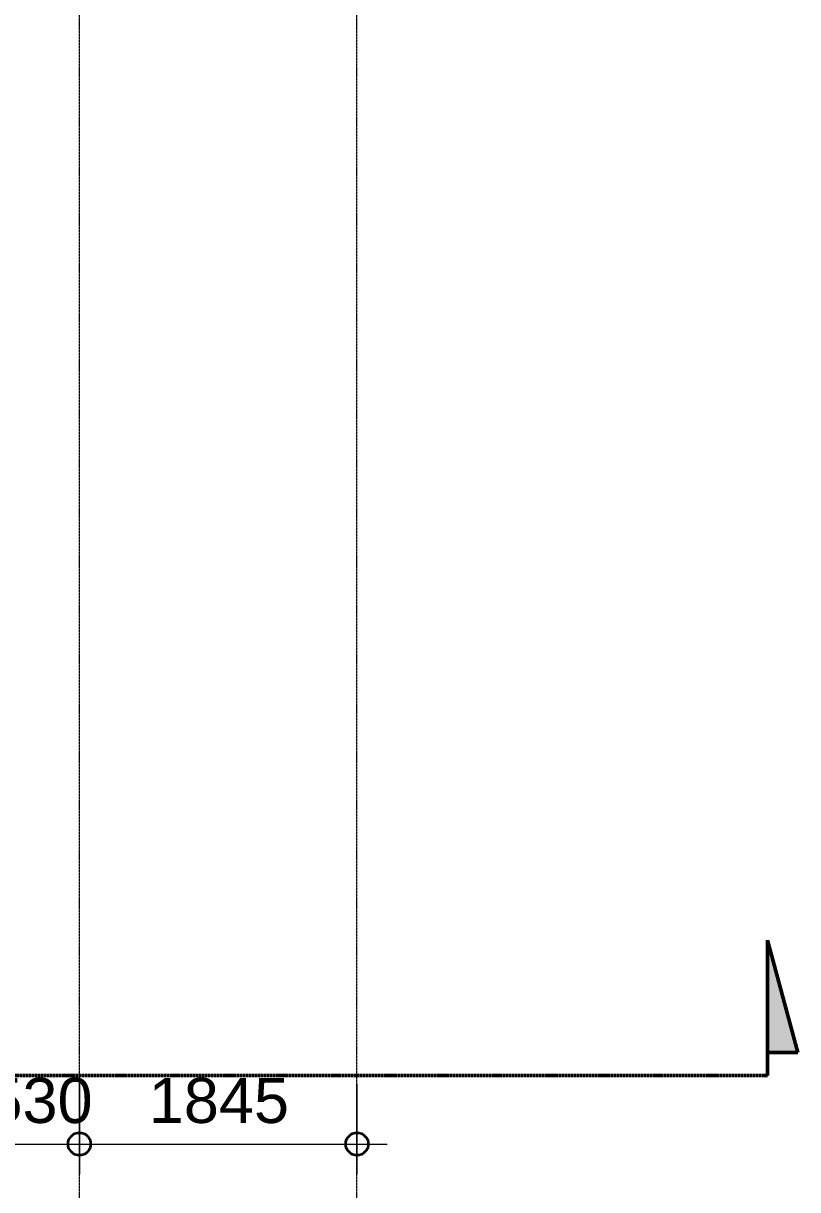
# Model space of a CAD drawing. Header units: millimetres. Extents: x -920221 to -841619, y -18676 to 22445.
# Drawn here: x -849500 to -844354, y 4382 to 12132 of the extents above; entities that cross this region are included whole.
import ezdxf

# ---------------------------------------------------------------- set-up
doc = ezdxf.new("R2010")
doc.units = ezdxf.units.MM
doc.linetypes.add('DPA_Grid _ Level 100', pattern=[10, 5.5, -1.6, 1.3, -1.6])
for name, color, linetype, lineweight in [('A-ANNO-DIMS', 1, 'Continuous', 9), ('A-ANNO-DIMS-100', 1, 'Continuous', 9), ('G-ANNO-SECL', 3, 'Continuous', 9), ('S-GRID', 251, 'Continuous', 9)]:
    doc.layers.add(name, color=color, linetype=linetype, lineweight=lineweight)
doc.styles.add('Arial_2', font='arial.ttf', dxfattribs={"height": 300})
doc.dimstyles.new('DPA-DIM-3_0_C-C', dxfattribs={"dimscale": 304.8, "dimtxt": 306.07782, "dimasz": 0.492126, "dimexe": 0.656168, "dimexo": 0.0625, "dimgap": 0.164042, "dimtad": 1, "dimdec": 0, "dimzin": 0, "dimdsep": 46, "dimtxsty": 'Arial_2', "dimblk1": 'DOTBLANK', "dimblk2": 'DOTBLANK', "dimsah": 1, "dimcen": 0.09, "dimdle": 0.656168, "dimadec": 8, "dimazin": 0, "dimtfac": 1, "dimtdec": 4, "dimtix": 1, "dimtmove": 0, "dimatfit": 3, "dimfxl": 1.312336, "dimfxlon": 1, "dimtvp": 1, "dimtolj": 1, "dimtzin": 0, "dimarcsym": 2})

# ---------------------------------------------------------------- blocks, each defined once
blk = doc.blocks.new('Section - AEC_Section Tail - Filled-3249564-4280-01 ENLARGED LOWER PLATFORM LEVEL - REFLECTED CEILING PLAN - SHEET 1')
at = {"layer": 'G-ANNO-SECL'}
blk.add_hatch(color=256, dxfattribs=at).paths.add_polyline_path([(0, 1.536), (-2, 1.536), (0, 9)])
at = {"layer": 'G-ANNO-SECL', "lineweight": 50}
for p, q in [((0, 9), (-2, 1.536)), ((0, 9), (0, 0)), ((0, 1.536), (0, 9)), ((-2, 1.536), (0, 1.536))]:
    blk.add_line(p, q, dxfattribs=at)
blk = doc.blocks.new('DIMBLOCK63-4280-01 ENLARGED LOWER PLATFORM LEVEL - REFLECTED CEILING PLAN - SHEET 1')
at = {"layer": 'A-ANNO-DIMS-100'}
for p, q in [((-849657.3, 5085.8), (-849657.3, 4485.8)), ((-849657.3, 4685.8), (-849657.3, 5085.8)), ((-849127.4, 5085.8), (-849127.4, 4485.8)), ((-849127.4, 4685.8), (-849127.4, 5085.8)), ((-849657.3, 4685.8), (-849127.4, 4685.8))]:
    blk.add_line(p, q, dxfattribs=at)
at = {"layer": 'A-ANNO-DIMS-100', "lineweight": 35}
for centre in [(-849657.3, 4685.8), (-849127.4, 4685.8)]:
    blk.add_circle(centre, 75, dxfattribs=at)
at = {"layer": 'A-ANNO-DIMS-100', "color": 0, "insert": (-849738.5, 5125.3), "char_height": 300, "width": 830.648, "attachment_point": 1, "line_spacing_factor": 0.941778, "style": 'Arial_2'}
blk.add_mtext('530', dxfattribs=at)
blk = doc.blocks.new('_DotBlank')
at = {"color": 0, "linetype": 'ByBlock', "lineweight": -2}
blk.add_line((-0.5, 0), (-1, 0), dxfattribs=at)
blk.add_circle((0, 0), 0.5, dxfattribs=at)
blk = doc.blocks.new('DIMBLOCK64-4280-01 ENLARGED LOWER PLATFORM LEVEL - REFLECTED CEILING PLAN - SHEET 1')
at = {"layer": 'A-ANNO-DIMS-100'}
for p, q in [((-849127.4, 5085.8), (-849127.4, 4485.8)), ((-849127.4, 4685.8), (-849127.4, 5085.8)), ((-847282.4, 5085.8), (-847282.4, 4485.8)), ((-847282.4, 4685.8), (-847282.4, 5085.8)), ((-849127.4, 4685.8), (-847082.4, 4685.8))]:
    blk.add_line(p, q, dxfattribs=at)
at = {"layer": 'A-ANNO-DIMS-100', "lineweight": 35}
for centre in [(-849127.4, 4685.8), (-847282.4, 4685.8)]:
    blk.add_circle(centre, 75, dxfattribs=at)
at = {"layer": 'A-ANNO-DIMS-100', "color": 0, "insert": (-848666.3, 5125.3), "char_height": 300, "width": 1107.531, "attachment_point": 1, "line_spacing_factor": 0.941778, "style": 'Arial_2'}
blk.add_mtext('1845', dxfattribs=at)

msp = doc.modelspace()

# ---------------------------------------------------------------- linework, layer by layer
at = {"layer": 'G-ANNO-SECL', "linetype": 'DPA_Grid _ Level 100', "lineweight": 50}
msp.add_line((-918383.5, 5139.9), (-844553.5, 5139.9), dxfattribs=at)
at = {"layer": 'S-GRID', "linetype": 'DPA_Grid _ Level 100'}
for p, q in [((-849127.4, -17805.7), (-849127.4, 20540.3)), ((-847282.4, -17805.7), (-847282.4, 20540.3))]:
    msp.add_line(p, q, dxfattribs=at)

# ---------------------------------------------------------------- block references
at = {"layer": 'G-ANNO-SECL', "lineweight": 25, "extrusion": (0, 0, -1), "xscale": 99.99999999999993, "yscale": 99.99999999999993, "zscale": 99.99999999999993}
msp.add_blockref('Section - AEC_Section Tail - Filled-3249564-4280-01 ENLARGED LOWER PLATFORM LEVEL - REFLECTED CEILING PLAN - SHEET 1', (844553.5, 5139.9), dxfattribs=at)

# ---------------------------------------------------------------- dimensions: what is measured, and where the dimension line sits
at = {"layer": 'A-ANNO-DIMS'}
for base, p1, p2, override, picture, middle in [((-849127.4, 4685.8), (-849657.3, 5085.8), (-849127.4, 5085.8), {"dimpost": '<>', "dimfxl": 529.948504}, 'DIMBLOCK63-4280-01 ENLARGED LOWER PLATFORM LEVEL - REFLECTED CEILING PLAN - SHEET 1', (-849392.3, 4889.1)), ((-847282.4, 4685.8), (-849127.4, 5085.8), (-847282.4, 5085.8), {"dimpost": '<>', "dimfxl": 1844.999993}, 'DIMBLOCK64-4280-01 ENLARGED LOWER PLATFORM LEVEL - REFLECTED CEILING PLAN - SHEET 1', (-848204.9, 4889))]:
    dim = msp.add_linear_dim(base=base, p1=p1, p2=p2, dimstyle='DPA-DIM-3_0_C-C', override=override, dxfattribs=at)
    dim.commit()
    dim.dimension.update_dxf_attribs({"geometry": picture, "text_midpoint": middle})

doc.saveas('drawing.dxf')
